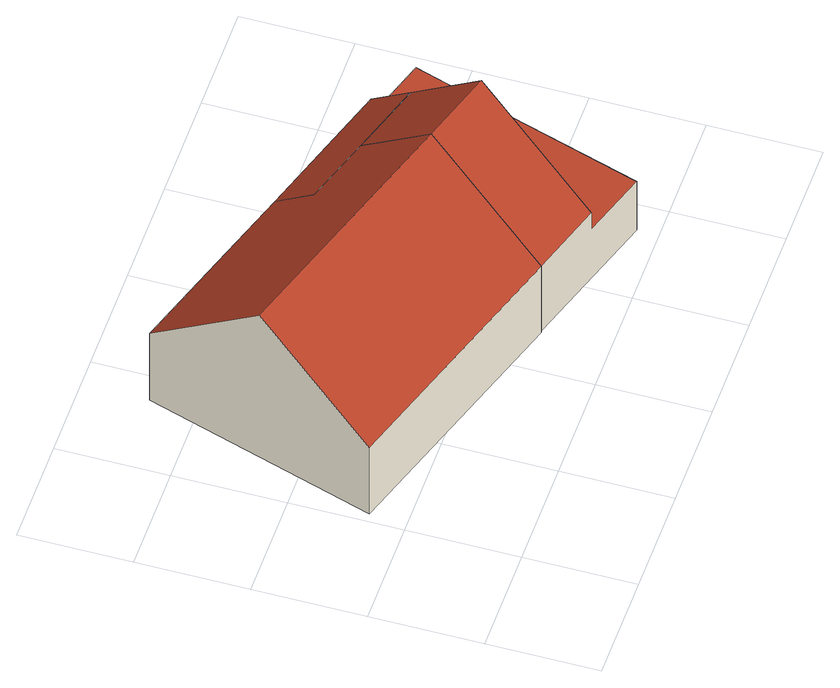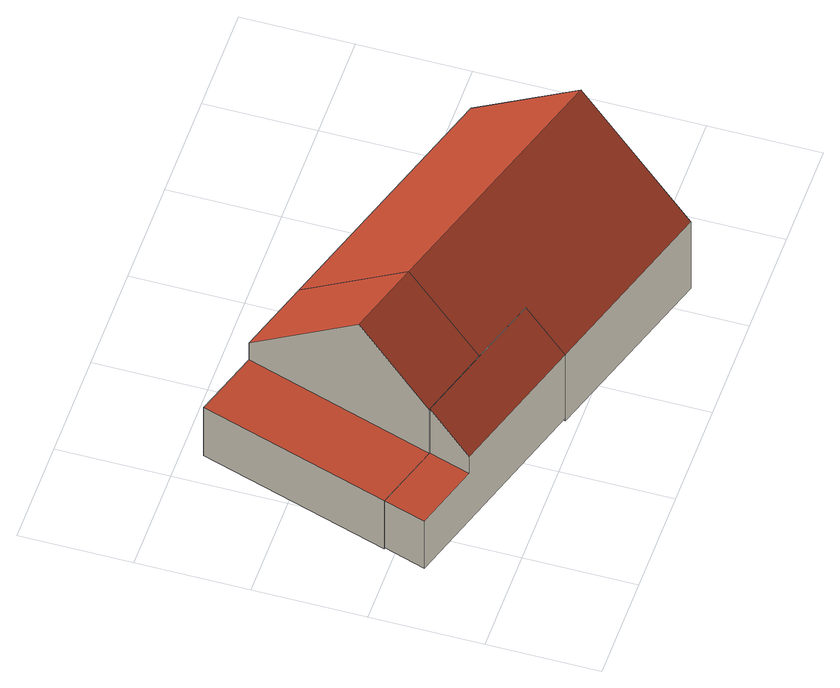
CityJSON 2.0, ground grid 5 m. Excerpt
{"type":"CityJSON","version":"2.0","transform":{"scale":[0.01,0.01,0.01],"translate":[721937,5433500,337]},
"CityObjects":{
"building1":{"type":"Building","attributes":{"Gemeindeschluessel":"09362000","HoeheDach":"346.290","HoeheGrund":"337.730","Methode":"2000","NiedrigsteTraufeDesGebaeudes":"341.728","Geometrietyp2DReferenz":"3000","measuredHeight":8.56,"function":"31001_1000","roofType":"3100"},"address":[{"Country":"Germany","Locality":"Regensburg","ThoroughfareName":"Am Pflanzgarten 20"}],"geometry":[{"type":"Solid","lod":"2","boundaries":[[[[0,1,2,3]],[[4,5,2,1,6,7]],[[8,5,4,9,10]],[[11,6,1,0]],[[12,11,0,3,8,10]],[[3,2,5,8]],[[12,13,7,6,11]],[[9,4,7,13]],[[10,9,13,12]]]],"semantics":{"surfaces":[{"type":"WallSurface","Flaeche":"9.534","Z_MAX":"5.642","Z_MAX_ASL":"343.372","Z_MIN":"0.000","Z_MIN_ASL":"337.730"},{"type":"RoofSurface","Dachneigung":"50.265","Dachorientierung":"17.452","Flaeche":"78.663","Z_MAX":"8.560","Z_MAX_ASL":"346.290","Z_MIN":"3.998","Z_MIN_ASL":"341.728"},{"type":"WallSurface","Flaeche":"59.371","Z_MAX":"8.560","Z_MAX_ASL":"346.290","Z_MIN":"0.000","Z_MIN_ASL":"337.730"},{"type":"WallSurface","Flaeche":"35.706","Z_MAX":"4.006","Z_MAX_ASL":"341.736","Z_MIN":"0.000","Z_MIN_ASL":"337.730"},{"type":"GroundSurface","Flaeche":"127.484","Z_MAX":"0.000","Z_MAX_ASL":"337.730","Z_MIN":"0.000","Z_MIN_ASL":"337.730"},{"type":"WallSurface","Flaeche":"18.581","Z_MAX":"5.642","Z_MAX_ASL":"343.372","Z_MIN":"0.000","Z_MIN_ASL":"337.730"},{"type":"WallSurface","Flaeche":"68.861","Z_MAX":"8.560","Z_MAX_ASL":"346.290","Z_MIN":"0.000","Z_MIN_ASL":"337.730"},{"type":"RoofSurface","Dachneigung":"50.264","Dachorientierung":"197.452","Flaeche":"87.121","Z_MAX":"8.560","Z_MAX_ASL":"346.290","Z_MIN":"4.002","Z_MIN_ASL":"341.732"},{"type":"WallSurface","Flaeche":"48.899","Z_MAX":"4.002","Z_MAX_ASL":"341.732","Z_MIN":"0.000","Z_MIN_ASL":"337.730"}],"values":[[0,1,2,3,4,5,6,7,8]]}}]},
"building2":{"type":"Building","attributes":{"Gemeindeschluessel":"09362000","HoeheDach":"346.290","HoeheGrund":"337.820","Methode":"2000","NiedrigsteTraufeDesGebaeudes":"340.730","Geometrietyp2DReferenz":"3000","measuredHeight":8.47,"function":"31001_2463","roofType":"3100"},"geometry":[{"type":"Solid","lod":"2","boundaries":[[[[14,15,9,16,17]],[[18,19,20,21]],[[15,14,18,21]],[[22,23,17,16]],[[15,21,20,24,25,9]],[[24,20,19,26]],[[24,26,23,22,25]],[[18,14,17,23,26,19]],[[25,22,16,9]]]],"semantics":{"surfaces":[{"type":"WallSurface","Flaeche":"58.541","Z_MAX":"8.470","Z_MAX_ASL":"346.290","Z_MIN":"0.000","Z_MIN_ASL":"337.820"},{"type":"WallSurface","Flaeche":"26.154","Z_MAX":"2.910","Z_MAX_ASL":"340.730","Z_MIN":"0.000","Z_MIN_ASL":"337.820"},{"type":"GroundSurface","Flaeche":"61.193","Z_MAX":"0.000","Z_MAX_ASL":"337.820","Z_MIN":"0.000","Z_MIN_ASL":"337.820"},{"type":"RoofSurface","Dachneigung":"50.197","Dachorientierung":"17.291","Flaeche":"16.448","Z_MAX":"8.470","Z_MAX_ASL":"346.290","Z_MIN":"5.535","Z_MIN_ASL":"343.355"},{"type":"WallSurface","Flaeche":"23.428","Z_MAX":"3.912","Z_MAX_ASL":"341.732","Z_MIN":"0.000","Z_MIN_ASL":"337.820"},{"type":"RoofSurface","Dachneigung":"90.000","Dachorientierung":"-1.000","Flaeche":"28.914","Z_MAX":"2.910","Z_MAX_ASL":"340.730","Z_MIN":"2.910","Z_MIN_ASL":"340.730"},{"type":"WallSurface","Flaeche":"32.362","Z_MAX":"8.470","Z_MAX_ASL":"346.290","Z_MIN":"2.910","Z_MIN_ASL":"340.730"},{"type":"WallSurface","Flaeche":"29.210","Z_MAX":"5.538","Z_MAX_ASL":"343.358","Z_MIN":"0.000","Z_MIN_ASL":"337.820"},{"type":"RoofSurface","Dachneigung":"50.207","Dachorientierung":"197.296","Flaeche":"25.558","Z_MAX":"8.470","Z_MAX_ASL":"346.290","Z_MIN":"3.912","Z_MIN_ASL":"341.732"}],"values":[[0,1,2,3,4,5,6,7,8]]}}]},
"building3":{"type":"Building","attributes":{"Gemeindeschluessel":"09362000","HoeheDach":"343.381","HoeheGrund":"337.910","Methode":"2000","NiedrigsteTraufeDesGebaeudes":"340.730","Geometrietyp2DReferenz":"3000","measuredHeight":5.47,"function":"51009_1610","roofType":"2100"},"geometry":[{"type":"Solid","lod":"2","boundaries":[[[[27,28,29,1,2]],[[30,19,31,28,27,32]],[[33,34,30,32,35]],[[34,36,19,30]],[[32,27,2,35]],[[37,29,28,31]],[[19,36,37,31]],[[33,1,29,37,36,34]],[[35,2,1,33]]]],"semantics":{"surfaces":[{"type":"RoofSurface","Dachneigung":"50.326","Dachorientierung":"17.306","Flaeche":"17.694","Z_MAX":"5.471","Z_MAX_ASL":"343.381","Z_MIN":"3.822","Z_MIN_ASL":"341.732"},{"type":"WallSurface","Flaeche":"28.619","Z_MAX":"5.471","Z_MAX_ASL":"343.381","Z_MIN":"0.000","Z_MIN_ASL":"337.910"},{"type":"GroundSurface","Flaeche":"20.045","Z_MAX":"0.000","Z_MAX_ASL":"337.910","Z_MIN":"0.000","Z_MIN_ASL":"337.910"},{"type":"WallSurface","Flaeche":"5.613","Z_MAX":"2.820","Z_MAX_ASL":"340.730","Z_MIN":"0.000","Z_MIN_ASL":"337.910"},{"type":"WallSurface","Flaeche":"18.002","Z_MAX":"5.469","Z_MAX_ASL":"343.379","Z_MIN":"0.000","Z_MIN_ASL":"337.910"},{"type":"WallSurface","Flaeche":"3.632","Z_MAX":"5.471","Z_MAX_ASL":"343.381","Z_MIN":"2.820","Z_MIN_ASL":"340.730"},{"type":"RoofSurface","Dachneigung":"90.000","Dachorientierung":"-1.000","Flaeche":"6.428","Z_MAX":"2.820","Z_MAX_ASL":"340.730","Z_MIN":"2.820","Z_MIN_ASL":"340.730"},{"type":"WallSurface","Flaeche":"35.354","Z_MAX":"3.822","Z_MAX_ASL":"341.732","Z_MIN":"0.000","Z_MIN_ASL":"337.910"},{"type":"WallSurface","Flaeche":"9.183","Z_MAX":"5.463","Z_MAX_ASL":"343.373","Z_MIN":"0.000","Z_MIN_ASL":"337.910"}],"values":[[0,1,2,3,4,5,6,7,8]]}}]}
},
"vertices":[
[1226,1443,73],[1226,1443,473],[1167,1255,637],[1167,1255,73],[1375,821,929],[1481,1156,637],[375,1710,474],[209,1188,929],[1481,1156,73],[1210,299,473],[1210,299,73],[375,1710,73],[44,665,73],[44,665,473],
[1481,1156,82],[1210,299,82],[1375,820,929],[1481,1156,636],[2130,953,82],[2130,953,373],[1860,96,373],[1860,96,82],[1717,714,929],[1824,1049,636],[1552,192,373],[1552,192,473],[1824,1049,373],
[1481,1156,638],[1821,1050,638],[1882,1239,473],[2130,953,91],[1821,1050,373],[1481,1156,91],[1226,1443,91],[2190,1143,91],[1167,1255,91],[2190,1143,373],[1882,1239,373]
]}
